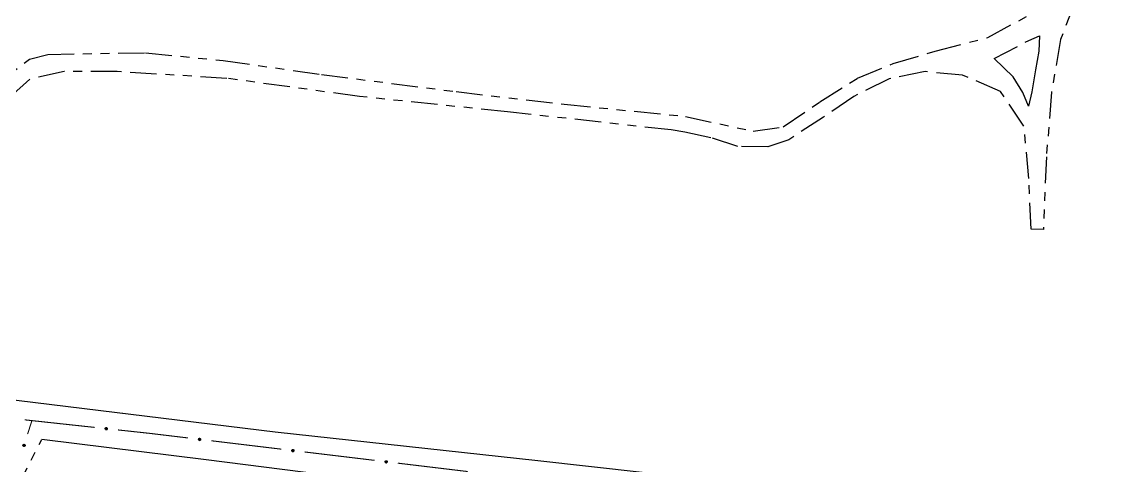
# Model space of a CAD drawing. Extents: x 211453 to 215163, y 4877397 to 4881305.
# Drawn here: x 212558.5 to 212746, y 4878802.8 to 4878878.4 of the extents above; entities that cross this region are included whole.
import ezdxf

# ---------------------------------------------------------------- set-up
doc = ezdxf.new("R2010")
doc.units = 0
doc.header["$LTSCALE"] = 1.5
doc.header["$MEASUREMENT"] = 0
doc.linetypes.add('TRACO_25', pattern=[8, 3, -1, 1, -1, 1, -1])
for name, color, linetype in [('SV-EIXO-ROD-ESTR', 7, 'CONTINUOUS'), ('SV-EIXO-RUA-N-PAV', 6, 'CONTINUOUS'), ('SV-EST-MUNIC-PAV', 20, 'CONTINUOUS'), ('SV-RUA-NAO-PAV', 7, 'CONTINUOUS')]:
    doc.layers.add(name, color=color, linetype=linetype)

msp = doc.modelspace()

# ---------------------------------------------------------------- linework, layer by layer
at = {"layer": 'SV-EIXO-ROD-ESTR', "const_width": 0.18}
for points in [[(212558.889866, 4878810.661337), (212570.82035, 4878809.371555)], [(212574.797178, 4878808.941627), (212579.768213, 4878808.404218)], [(212579.768213, 4878808.404218), (212580.171052, 4878808.360669)], [(212580.171052, 4878808.360669), (212586.718845, 4878807.57455)], [(212590.690325, 4878807.09774), (212602.604764, 4878805.667309)], [(212606.576244, 4878805.190499), (212618.490684, 4878803.760068)], [(212622.462163, 4878803.283258), (212634.376603, 4878801.852827)]]:
    msp.add_lwpolyline(points, dxfattribs=at)
at = {"layer": 'SV-EIXO-ROD-ESTR'}
for points in [[(212572.677748, 4878809.281477), (212572.71541, 4878809.31268), (212572.754159, 4878809.331796), (212572.791066, 4878809.338437), (212572.825211, 4878809.335802), (212572.859839, 4878809.329172), (212572.893276, 4878809.314784), (212572.926851, 4878809.290596), (212572.958417, 4878809.253035), (212572.97539, 4878809.212054), (212572.983837, 4878809.176218), (212572.98314, 4878809.140456), (212572.976135, 4878809.106925), (212572.960042, 4878809.072686), (212572.935196, 4878809.038901), (212572.89666, 4878809.008074), (212572.858543, 4878808.989594), (212572.822675, 4878808.984107), (212572.786727, 4878808.985036), (212572.751456, 4878808.992229), (212572.718714, 4878809.006541), (212572.684743, 4878809.031618), (212572.654821, 4878809.070056), (212572.635955, 4878809.107863), (212572.629966, 4878809.143644), (212572.631678, 4878809.179015), (212572.637906, 4878809.213827), (212572.650969, 4878809.248041), (212572.677748, 4878809.281477)], [(212588.575051, 4878807.462568), (212588.613078, 4878807.493324), (212588.65205, 4878807.511982), (212588.689033, 4878807.518187), (212588.723145, 4878807.515149), (212588.757692, 4878807.508111), (212588.790957, 4878807.49333), (212588.824244, 4878807.468747), (212588.855365, 4878807.430817), (212588.871854, 4878807.389638), (212588.879878, 4878807.353705), (212588.878758, 4878807.317954), (212588.871358, 4878807.284508), (212588.854862, 4878807.250461), (212588.82962, 4878807.216971), (212588.790723, 4878807.186601), (212588.75239, 4878807.168572), (212588.71646, 4878807.163509), (212588.680526, 4878807.164862), (212588.645342, 4878807.17247), (212588.612771, 4878807.187168), (212588.579098, 4878807.212643), (212588.549632, 4878807.251432), (212588.531213, 4878807.289459), (212588.525647, 4878807.325308), (212588.527776, 4878807.360656), (212588.534414, 4878807.395393), (212588.547879, 4878807.42945), (212588.575051, 4878807.462568)], [(212604.46097, 4878805.555327), (212604.498997, 4878805.586083), (212604.537969, 4878805.604741), (212604.574953, 4878805.610946), (212604.609064, 4878805.607909), (212604.643611, 4878805.60087), (212604.676876, 4878805.58609), (212604.710163, 4878805.561506), (212604.741284, 4878805.523576), (212604.757773, 4878805.482397), (212604.765797, 4878805.446464), (212604.764677, 4878805.410713), (212604.757278, 4878805.377267), (212604.740781, 4878805.34322), (212604.715539, 4878805.30973), (212604.676642, 4878805.279361), (212604.638309, 4878805.261331), (212604.60238, 4878805.256268), (212604.566445, 4878805.257621), (212604.531261, 4878805.26523), (212604.498691, 4878805.279927), (212604.465017, 4878805.305402), (212604.435551, 4878805.344191), (212604.417133, 4878805.382218), (212604.411566, 4878805.418067), (212604.413695, 4878805.453416), (212604.420333, 4878805.488152), (212604.433799, 4878805.52221), (212604.46097, 4878805.555327)], [(212620.346889, 4878803.648086), (212620.384917, 4878803.678842), (212620.423889, 4878803.6975), (212620.460872, 4878803.703705), (212620.494983, 4878803.700668), (212620.529531, 4878803.693629), (212620.562796, 4878803.678849), (212620.596083, 4878803.654265), (212620.627203, 4878803.616335), (212620.643692, 4878803.575156), (212620.651716, 4878803.539224), (212620.650596, 4878803.503472), (212620.643197, 4878803.470026), (212620.626701, 4878803.435979), (212620.601459, 4878803.402489), (212620.562561, 4878803.37212), (212620.524229, 4878803.35409), (212620.488299, 4878803.349027), (212620.452364, 4878803.35038), (212620.41718, 4878803.357989), (212620.38461, 4878803.372686), (212620.350937, 4878803.398161), (212620.32147, 4878803.436951), (212620.303052, 4878803.474977), (212620.297485, 4878803.510826), (212620.299614, 4878803.546175), (212620.306252, 4878803.580911), (212620.319718, 4878803.614969), (212620.346889, 4878803.648086)]]:
    msp.add_lwpolyline(points, close=True, dxfattribs=at)
for points in [[(212572.629966, 4878809.143644), (212572.98314, 4878809.140456)], [(212572.631678, 4878809.179015), (212572.983837, 4878809.176218)], [(212572.633359, 4878809.160621), (212572.981459, 4878809.155928)], [(212572.635955, 4878809.107863), (212572.976135, 4878809.106925)], [(212572.636329, 4878809.124616), (212572.976583, 4878809.123516)], [(212572.637906, 4878809.213827), (212572.97539, 4878809.212054)], [(212572.638675, 4878809.197103), (212572.97486, 4878809.196443)], [(212572.647438, 4878809.087731), (212572.963273, 4878809.089271)], [(212572.649125, 4878809.230285), (212572.962393, 4878809.233475)], [(212572.650969, 4878809.248041), (212572.958417, 4878809.253035)], [(212572.654821, 4878809.070056), (212572.960042, 4878809.072686)], [(212572.665001, 4878809.262881), (212572.938928, 4878809.270324)], [(212572.673764, 4878809.051945), (212572.944537, 4878809.055612)], [(212572.677748, 4878809.281477), (212572.926851, 4878809.290596)], [(212572.684743, 4878809.031618), (212572.935196, 4878809.038901)], [(212572.698953, 4878809.29764), (212572.902666, 4878809.303066)], [(212572.707459, 4878809.020853), (212572.908165, 4878809.02386)], [(212572.71541, 4878809.31268), (212572.893276, 4878809.314784)], [(212572.718714, 4878809.006541), (212572.89666, 4878809.008074)], [(212572.737452, 4878809.323672), (212572.86765, 4878809.321949)], [(212572.739468, 4878808.99955), (212572.87117, 4878808.999037)], [(212572.751456, 4878808.992229), (212572.858543, 4878808.989594)], [(212572.754159, 4878809.331796), (212572.859839, 4878809.329172)], [(212588.525647, 4878807.325308), (212588.878758, 4878807.317954)], [(212588.527776, 4878807.360656), (212588.879878, 4878807.353705)], [(212588.529239, 4878807.342244), (212588.87726, 4878807.333445)], [(212588.531213, 4878807.289459), (212588.871358, 4878807.284508)], [(212588.531784, 4878807.306206), (212588.872002, 4878807.301093)], [(212588.534414, 4878807.395393), (212588.871854, 4878807.389638)], [(212588.534986, 4878807.378661), (212588.871139, 4878807.374035)], [(212588.542458, 4878807.269192), (212588.858289, 4878807.267006)], [(212588.545826, 4878807.411717), (212588.859111, 4878807.411212)], [(212588.547879, 4878807.42945), (212588.855365, 4878807.430817)], [(212588.549632, 4878807.251432), (212588.854862, 4878807.250461)], [(212588.562085, 4878807.444123), (212588.836081, 4878807.448335)], [(212588.56836, 4878807.233099), (212588.839158, 4878807.233571)], [(212588.575051, 4878807.462568), (212588.824244, 4878807.468747)], [(212588.579098, 4878807.212643), (212588.82962, 4878807.216971)], [(212588.596445, 4878807.478479), (212588.800208, 4878807.481502)], [(212588.601686, 4878807.201611), (212588.802413, 4878807.20225)], [(212588.612771, 4878807.187168), (212588.790723, 4878807.186601)], [(212588.613078, 4878807.493324), (212588.790957, 4878807.49333)], [(212588.633441, 4878807.179933), (212588.765128, 4878807.177866)], [(212588.635248, 4878807.504056), (212588.765418, 4878807.500797)], [(212588.645342, 4878807.17247), (212588.75239, 4878807.168572)], [(212588.65205, 4878807.511982), (212588.757692, 4878807.508111)], [(212604.411566, 4878805.418067), (212604.764677, 4878805.410713)], [(212604.413695, 4878805.453416), (212604.765797, 4878805.446464)], [(212604.415158, 4878805.435003), (212604.76318, 4878805.426204)], [(212604.417133, 4878805.382218), (212604.757278, 4878805.377267)], [(212604.417703, 4878805.398965), (212604.757921, 4878805.393852)], [(212604.420333, 4878805.488152), (212604.757773, 4878805.482397)], [(212604.420905, 4878805.47142), (212604.757058, 4878805.466794)], [(212604.428377, 4878805.361952), (212604.744209, 4878805.359766)], [(212604.431745, 4878805.504477), (212604.74503, 4878805.503971)], [(212604.433799, 4878805.52221), (212604.741284, 4878805.523576)], [(212604.435551, 4878805.344191), (212604.740781, 4878805.34322)], [(212604.448005, 4878805.536882), (212604.722, 4878805.541094)], [(212604.454279, 4878805.325858), (212604.725077, 4878805.32633)], [(212604.46097, 4878805.555327), (212604.710163, 4878805.561506)], [(212604.465017, 4878805.305402), (212604.715539, 4878805.30973)], [(212604.482365, 4878805.571238), (212604.686127, 4878805.574261)], [(212604.487605, 4878805.294371), (212604.688333, 4878805.295009)], [(212604.498691, 4878805.279927), (212604.676642, 4878805.279361)], [(212604.498997, 4878805.586083), (212604.676876, 4878805.58609)], [(212604.519361, 4878805.272692), (212604.651047, 4878805.270625)], [(212604.521168, 4878805.596815), (212604.651337, 4878805.593556)], [(212604.531261, 4878805.26523), (212604.638309, 4878805.261331)], [(212604.537969, 4878805.604741), (212604.643611, 4878805.60087)], [(212620.297485, 4878803.510826), (212620.650596, 4878803.503472)], [(212620.299614, 4878803.546175), (212620.651716, 4878803.539224)], [(212620.301078, 4878803.527762), (212620.649099, 4878803.518963)], [(212620.303052, 4878803.474977), (212620.643197, 4878803.470026)], [(212620.303623, 4878803.491724), (212620.64384, 4878803.486611)], [(212620.306252, 4878803.580911), (212620.643692, 4878803.575156)], [(212620.306824, 4878803.564179), (212620.642978, 4878803.559553)], [(212620.314296, 4878803.454711), (212620.630128, 4878803.452525)], [(212620.317665, 4878803.597236), (212620.630949, 4878803.59673)], [(212620.319718, 4878803.614969), (212620.627203, 4878803.616335)], [(212620.32147, 4878803.436951), (212620.626701, 4878803.435979)], [(212620.333924, 4878803.629642), (212620.60792, 4878803.633853)], [(212620.340198, 4878803.418617), (212620.610996, 4878803.419089)], [(212620.346889, 4878803.648086), (212620.596083, 4878803.654265)], [(212620.350937, 4878803.398161), (212620.601459, 4878803.402489)], [(212620.368284, 4878803.663997), (212620.572046, 4878803.66702)], [(212620.373524, 4878803.38713), (212620.574252, 4878803.387768)], [(212620.38461, 4878803.372686), (212620.562561, 4878803.37212)], [(212620.384917, 4878803.678842), (212620.562796, 4878803.678849)], [(212620.40528, 4878803.365451), (212620.536967, 4878803.363384)], [(212620.407087, 4878803.689574), (212620.537256, 4878803.686315)], [(212620.41718, 4878803.357989), (212620.524229, 4878803.35409)], [(212620.423889, 4878803.6975), (212620.529531, 4878803.693629)]]:
    msp.add_lwpolyline(points, dxfattribs=at)
at = {"layer": 'SV-EIXO-RUA-N-PAV', "const_width": 0.18}
for points in [[(212559.408389, 4878808.219759), (212560.011432, 4878810.126678)], [(212560.011432, 4878810.126678), (212560.170252, 4878810.628895)]]:
    msp.add_lwpolyline(points, dxfattribs=at)
at = {"layer": 'SV-EIXO-RUA-N-PAV'}
msp.add_lwpolyline([(212558.657066, 4878806.209038), (212558.633907, 4878806.252116), (212558.622812, 4878806.293875), (212558.623583, 4878806.331367), (212558.632903, 4878806.364321), (212558.646234, 4878806.39696), (212558.666936, 4878806.426902), (212558.697273, 4878806.455044), (212558.740323, 4878806.478579), (212558.783848, 4878806.487133), (212558.820646, 4878806.488344), (212558.855567, 4878806.480605), (212558.887058, 4878806.467122), (212558.917448, 4878806.44459), (212558.945668, 4878806.413568), (212558.968285, 4878806.369707), (212558.978882, 4878806.328693), (212558.977184, 4878806.292448), (212558.969181, 4878806.257389), (212558.955171, 4878806.22423), (212558.93468, 4878806.194956), (212558.903394, 4878806.1666), (212558.859808, 4878806.14485), (212558.819022, 4878806.133814), (212558.782763, 4878806.135002), (212558.748425, 4878806.143659), (212558.715525, 4878806.156632), (212558.684561, 4878806.176189), (212558.657066, 4878806.209038)], close=True, dxfattribs=at)
for points in [[(212558.622812, 4878806.293875), (212558.646234, 4878806.39696)], [(212558.62748, 4878806.275893), (212558.654856, 4878806.403193)], [(212558.633907, 4878806.252116), (212558.666936, 4878806.426902)], [(212558.645405, 4878806.233016), (212558.680276, 4878806.433795)], [(212558.657066, 4878806.209038), (212558.697273, 4878806.455044)], [(212558.672782, 4878806.192873), (212558.719529, 4878806.462884)], [(212558.684561, 4878806.176189), (212558.740323, 4878806.478579)], [(212558.701604, 4878806.170878), (212558.760283, 4878806.478619)], [(212558.715525, 4878806.156632), (212558.783848, 4878806.487133)], [(212558.732072, 4878806.154087), (212558.799047, 4878806.483534)], [(212558.748425, 4878806.143659), (212558.820646, 4878806.488344)], [(212558.766788, 4878806.141677), (212558.840068, 4878806.48201)], [(212558.782763, 4878806.135002), (212558.855567, 4878806.480605)], [(212558.802672, 4878806.137485), (212558.870881, 4878806.470835)], [(212558.819022, 4878806.133814), (212558.887058, 4878806.467122)], [(212558.841024, 4878806.141099), (212558.901827, 4878806.45103)], [(212558.859808, 4878806.14485), (212558.917448, 4878806.44459)], [(212558.8813, 4878806.159847), (212558.931128, 4878806.426022)], [(212558.903394, 4878806.1666), (212558.945668, 4878806.413568)], [(212558.918429, 4878806.186746), (212558.95508, 4878806.3841)], [(212558.93468, 4878806.194956), (212558.968285, 4878806.369707)], [(212558.945628, 4878806.213923), (212558.972116, 4878806.342935)], [(212558.955171, 4878806.22423), (212558.978882, 4878806.328693)]]:
    msp.add_lwpolyline(points, dxfattribs=at)
at = {"layer": 'SV-EST-MUNIC-PAV', "linetype": 'Continuous'}
for points in [[(212753.030365, 4878791.657087, 16.062305), (212729.048957, 4878794.278973, 16.062305), (212681.822121, 4878799.691908, 16.043388), (212646.306926, 4878803.680398, 16.043388), (212601.590604, 4878808.536963, 15.655581), (212549.542956, 4878814.910121, 14.974553), (212543.585071, 4878815.551132, 14.92726), (212423.672591, 4878828.90367, 13.511929), (212376.040595, 4878834.140977, 13.511929)], [(212628.567453, 4878794.887284, 15.892049), (212628.146683, 4878797.476829, 15.882589), (212625.965936, 4878799.276671, 15.863672), (212589.830579, 4878803.868833, 15.504241), (212561.816247, 4878807.3165, 15.504241)]]:
    msp.add_polyline3d(points, dxfattribs=at)
at = {"layer": 'SV-RUA-NAO-PAV', "linetype": 'TRACO_25'}
for points in [[(212737.865504, 4878881.981629, 16.837919), (212735.347051, 4878875.413083, 16.828461), (212733.799373, 4878866.454909, 16.771708), (212732.912345, 4878855.43707, 16.696039), (212732.40573, 4878843.08945, 16.46903), (212730.305484, 4878843.11962, 16.46903), (212729.943033, 4878851.768013, 16.459572), (212729.10046, 4878860.656401, 16.459572), (212725.088354, 4878866.585615, 16.459572), (212718.656862, 4878869.335634, 16.450111), (212712.282202, 4878869.948312, 16.459572), (212706.135619, 4878868.726799, 16.61091), (212700.107876, 4878865.705744, 16.61091), (212694.943011, 4878862.201014, 16.516323), (212689.040307, 4878858.327365, 16.487947), (212685.466512, 4878857.160722, 16.487947), (212680.345931, 4878857.17115, 16.487947), (212675.759225, 4878858.696284, 16.487947), (212671.332197, 4878859.618581, 16.440653), (212669.013861, 4878860.011562, 16.431194), (212641.139855, 4878863.103315, 16.31769), (212615.936284, 4878865.714934, 16.03393), (212593.352877, 4878868.796245, 15.882589), (212574.675431, 4878869.948312, 15.352902), (212565.636916, 4878869.948312, 15.362361), (212559.779131, 4878868.649088, 15.362361), (212555.491645, 4878864.783447, 15.352902)], [(212554.068737, 4878867.749737, 15.608287), (212559.726573, 4878872.040742, 15.740709), (212562.833861, 4878872.888185, 15.778543), (212579.500226, 4878873.170665, 15.892049), (212592.731963, 4878871.825723, 15.986635), (212609.484513, 4878869.454767, 16.081223), (212632.407914, 4878866.533398, 16.308231), (212650.770579, 4878864.402261, 16.166351), (212671.443492, 4878862.320921, 15.95826), (212682.95549, 4878859.810431, 16.591993), (212688.07587, 4878860.519868, 16.620369), (212694.335386, 4878864.788534, 16.677122), (212700.734979, 4878868.837231, 16.696039), (212706.844978, 4878871.316249, 16.724415), (212713.995193, 4878873.435249, 16.724415), (212722.935558, 4878875.744062, 16.904131), (212730.665257, 4878879.952617, 16.932507)], [(212592.038422, 4878593.818646, 15.901507), (212585.170531, 4878551.04709, 15.750168), (212577.429472, 4878505.096055, 15.535929), (212572.007003, 4878459.40171, 15.624972), (212564.16035, 4878420.379883, 15.624972), (212497.366418, 4878424.889514, 15.996616), (212504.812411, 4878466.152726, 16.1028), (212534.582866, 4878661.712092, 15.797739), (212549.761989, 4878758.8902, 15.788003), (212551.366189, 4878768.178816, 15.788003), (212554.500679, 4878787.437755, 15.702874), (212557.325487, 4878798.454504, 15.608287), (212561.816247, 4878807.3165, 15.504241)]]:
    msp.add_polyline3d(points, dxfattribs=at)
msp.add_polyline3d([(212729.879592, 4878864.085687, 15.655581), (212728.893091, 4878866.407155, 15.655581), (212727.256112, 4878869.04451, 16.421736), (212723.995378, 4878872.161826, 16.421736), (212729.906484, 4878875.243572, 16.421736), (212731.746472, 4878876.033268, 16.421736), (212731.621389, 4878873.409787, 16.421736), (212731.075729, 4878870.226772, 16.431194), (212730.439127, 4878866.498098, 16.431194)], close=True, dxfattribs=at)

doc.saveas('drawing.dxf')
